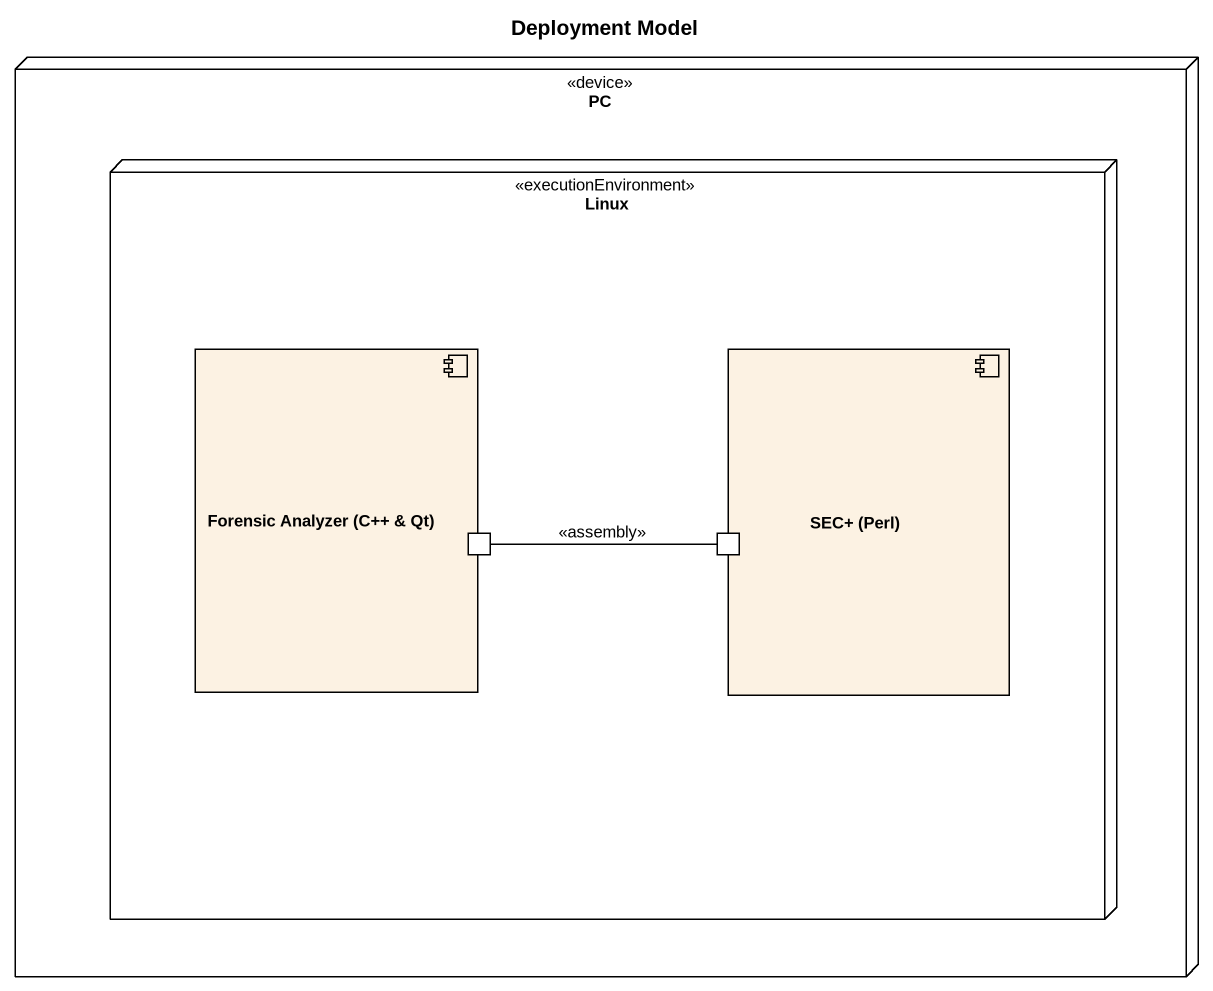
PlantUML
@startuml
title Deployment Model
node PC <<device>> {
  node Linux <<executionEnvironment>> {
    component "Forensic Analyzer (C++ & Qt)" as Forensic_Analyzer_C_Qt {
      port " " as port1
    }
    component "SEC+ (Perl)" as SEC_Perl {
      port " " as port2
    }
  }
}
port1 -right- port2 : <<assembly>>
@enduml
